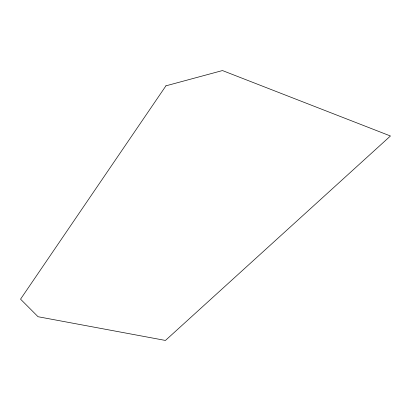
<?xml version="1.0" encoding="UTF-8"?>
<svg xmlns="http://www.w3.org/2000/svg" width="411" height="411" viewBox="0 0 411 411"><rect width="100%" height="100%" fill="white"/><g stroke="black" fill="none" stroke-linecap="round" stroke-linejoin="round"><path stroke-width="0.62" d="M165.941 85.827L20.55 299.162L38.064 316.727L165.443 340.442L390.45 135.99L222.459 70.558L165.941 85.827"/></g></svg>
